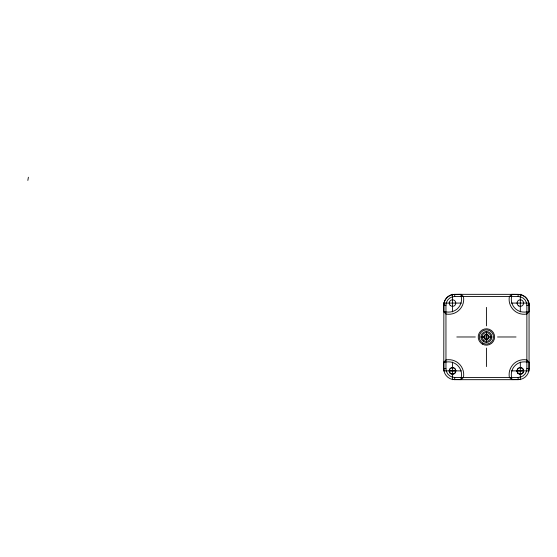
<?xml version="1.0" encoding="UTF-8"?>
<svg xmlns="http://www.w3.org/2000/svg" width="557" height="557" viewBox="0 0 557 557"><rect width="100%" height="100%" fill="white"/><g stroke="black" fill="none" stroke-linecap="round" stroke-linejoin="round"><path stroke-width="0.84" d="M443.859 370.12L443.783 362.37L445.955 359.94A14.948 14.948 0 0 1 463.452 377.437L461.029 379.616L453.273 379.54M528.969 303.844L529.053 311.593L526.873 314.016A14.948 14.948 0 0 1 509.377 296.519L511.799 294.347L519.556 294.43M28.393 177.23L27.85 180.426M443.769 368.818L443.859 303.844M528.969 370.12L529.053 362.37L526.873 359.94A14.948 14.948 0 0 0 509.377 377.437L511.799 379.616L519.556 379.54M461.029 379.616L461.53 374.972A12.762 12.762 0 0 0 448.427 361.862L443.783 362.134M511.799 294.347L511.298 298.991A12.762 12.762 0 0 0 524.402 312.101L529.053 311.829M453.273 294.43L461.029 294.347L463.452 296.519A14.948 14.948 0 0 1 445.955 314.016L443.783 311.593L443.783 305.201M443.769 305.264A10.938 10.938 0 0 1 454.7 294.333L518.128 294.354A10.938 10.938 0 0 1 529.059 305.264L526.873 305.264A8.745 8.745 0 0 0 518.128 296.519L454.7 296.519A8.745 8.745 0 0 0 445.955 305.264L443.769 305.264A10.938 10.938 0 0 1 453.273 294.479M443.678 303.078L461.349 303.078M511.479 303.078L529.15 303.078M443.783 311.829L448.427 312.101A12.762 12.762 0 0 0 461.53 298.991L461.029 294.347M456.803 336.978L475.302 336.978M480.858 336.978L491.97 336.978M497.526 336.978L516.026 336.978M443.769 368.692L445.955 368.692A8.745 8.745 0 0 0 454.7 377.444L518.128 377.444A8.745 8.745 0 0 0 526.873 368.692L529.059 368.692M443.678 370.878L461.349 370.878M511.479 370.878L529.15 370.878M449.339 370.934L455.689 370.934M516.346 370.934L523.489 370.934M454.63 379.679L518.198 379.679M529.053 362.134L524.402 361.862A12.762 12.762 0 0 0 511.298 374.972L511.799 379.616L511.563 377.444M529.059 305.25L529.059 368.818M526.873 305.264L526.873 368.692M520.315 294.242L520.315 311.913M520.315 362.043L520.315 379.714M518.128 294.333L518.128 296.519M518.128 377.437L518.128 379.679M486.414 307.367L486.414 325.866M486.414 331.422L486.414 342.534M486.414 348.09L486.414 366.59M461.266 294.347L461.266 296.519M461.266 377.444L461.266 379.616M454.7 294.333L454.7 296.519M454.7 377.437L454.7 379.679A10.938 10.938 0 0 1 443.769 368.748M452.514 294.242L452.514 311.913M452.514 362.043L452.514 379.714M445.955 305.264L445.955 368.692M529.059 368.727A10.938 10.938 0 0 1 518.128 379.658M518.128 294.381A10.938 10.938 0 0 1 529.059 305.32M517.996 373.197A3.279 3.279 0 0 0 523.483 371.728A3.279 3.279 0 0 0 519.465 367.711A3.279 3.279 0 0 0 517.996 373.197M517.996 373.253A3.279 3.279 0 0 0 523.483 371.784A3.279 3.279 0 0 0 519.465 367.766A3.279 3.279 0 0 0 517.996 373.253M450.878 373.719A3.279 3.279 0 0 0 455.793 370.878A3.279 3.279 0 0 0 450.878 368.038A3.279 3.279 0 0 0 450.878 373.719M450.195 373.253A3.279 3.279 0 0 0 455.682 371.784A3.279 3.279 0 0 0 451.664 367.766A3.279 3.279 0 0 0 450.195 373.253M518.671 305.918A3.279 3.279 0 0 0 523.594 303.078A3.279 3.279 0 0 0 518.671 300.237A3.279 3.279 0 0 0 518.671 305.918M450.195 305.403A3.279 3.279 0 0 0 455.682 303.927A3.279 3.279 0 0 0 451.664 299.91A3.279 3.279 0 0 0 450.195 305.403M482.313 344.08A8.202 8.202 0 0 0 494.616 336.978A8.202 8.202 0 0 0 482.313 329.876A8.202 8.202 0 0 0 482.313 344.08M483.323 340.076A4.372 4.372 0 0 0 490.64 338.113A4.372 4.372 0 0 0 485.279 332.759A4.372 4.372 0 0 0 483.323 340.076M483.678 341.72A5.466 5.466 0 0 0 491.88 336.978A5.466 5.466 0 0 0 483.678 332.244A5.466 5.466 0 0 0 483.678 341.72M482.863 343.14A7.109 7.109 0 0 0 493.523 336.985A7.109 7.109 0 0 0 482.863 330.83A7.109 7.109 0 0 0 482.863 343.14M485.105 339.255A2.625 2.625 0 0 0 489.039 336.978A2.625 2.625 0 0 0 485.105 334.708A2.625 2.625 0 0 0 485.105 339.255M484.868 338.531A2.186 2.186 0 0 0 488.524 337.549A2.186 2.186 0 0 0 485.85 334.868A2.186 2.186 0 0 0 484.868 338.531"/></g></svg>
